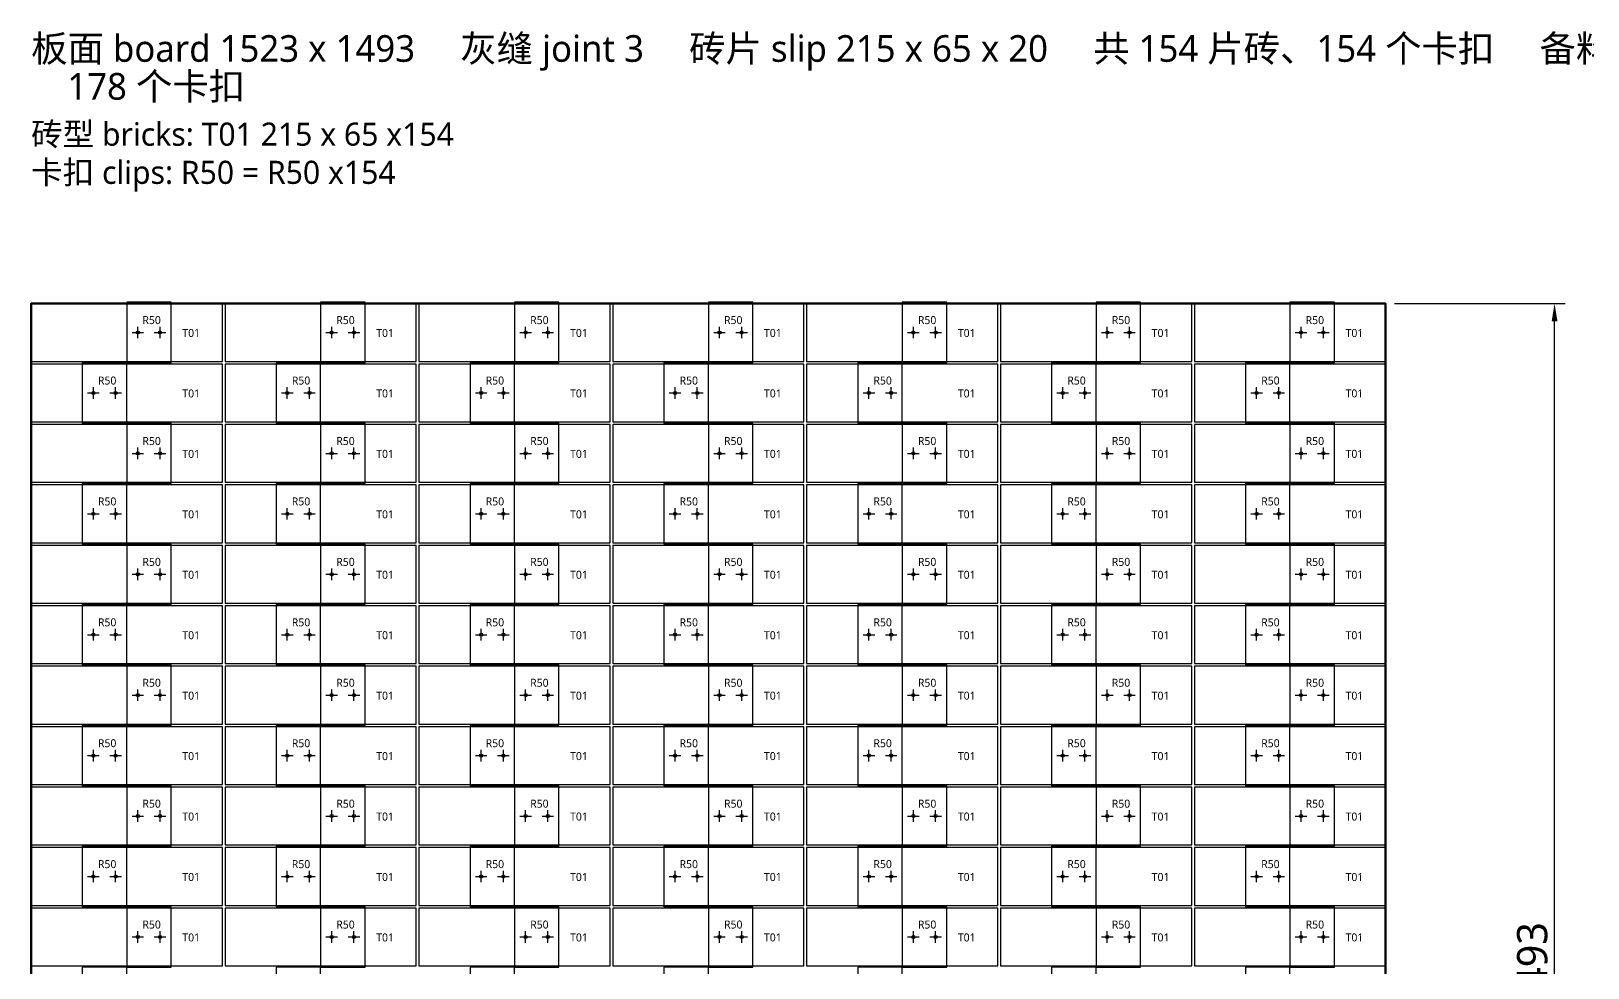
# Model space of a CAD drawing. Header units: millimetres. Extents: x -190 to 7814, y -8996 to 208.
# Drawn here: x 5145 to 6895, y -7848 to -6794 of the extents above; entities that cross this region are included whole.
import ezdxf
from ezdxf.enums import TextEntityAlignment as Align

# ---------------------------------------------------------------- set-up
doc = ezdxf.new("R2010")
doc.units = ezdxf.units.MM
for name, color, linetype in [('BOARD', 7, 'Continuous'), ('DIM', 8, 'Continuous'), ('P9_CLIP_R50', 3, 'Continuous'), ('P9_HOLE', 1, 'Continuous'), ('P9_SLIP', 7, 'Continuous'), ('P9_TXT_B', 7, 'Continuous'), ('TITLE', 7, 'Continuous')]:
    doc.layers.add(name, color=color, linetype=linetype)
doc.styles.add('CN', font='msyh.ttc')
doc.dimstyles.new('MM', dxfattribs={"dimtxt": 34, "dimasz": 20, "dimexe": 12, "dimexo": 10, "dimgap": 8, "dimtad": 1, "dimdec": 1, "dimdsep": 46, "dimtxsty": 'CN', "dimcen": 2.5, "dimazin": 3, "dimtfac": 1, "dimtmove": 0, "dimatfit": 3})

msp = doc.modelspace()

# ---------------------------------------------------------------- linework, layer by layer
at = {"layer": 'BOARD', "lineweight": 50}
msp.add_lwpolyline([(5145, -8594), (6668, -8594), (6668, -7101), (5145, -7101)], close=True, dxfattribs=at)
at = {"layer": 'P9_CLIP_R50'}
for points in [[(5252.5, -7167.5), (5302.5, -7167.5), (5302.5, -7099.5), (5252.5, -7099.5)], [(5470.5, -7167.5), (5520.5, -7167.5), (5520.5, -7099.5), (5470.5, -7099.5)], [(5688.5, -7167.5), (5738.5, -7167.5), (5738.5, -7099.5), (5688.5, -7099.5)], [(5906.5, -7167.5), (5956.5, -7167.5), (5956.5, -7099.5), (5906.5, -7099.5)], [(6124.5, -7167.5), (6174.5, -7167.5), (6174.5, -7099.5), (6124.5, -7099.5)], [(6342.5, -7167.5), (6392.5, -7167.5), (6392.5, -7099.5), (6342.5, -7099.5)], [(6560.5, -7167.5), (6610.5, -7167.5), (6610.5, -7099.5), (6560.5, -7099.5)], [(5202.5, -7235.5), (5252.5, -7235.5), (5252.5, -7167.5), (5202.5, -7167.5)], [(5420.5, -7235.5), (5470.5, -7235.5), (5470.5, -7167.5), (5420.5, -7167.5)], [(5638.5, -7235.5), (5688.5, -7235.5), (5688.5, -7167.5), (5638.5, -7167.5)], [(5856.5, -7235.5), (5906.5, -7235.5), (5906.5, -7167.5), (5856.5, -7167.5)], [(6074.5, -7235.5), (6124.5, -7235.5), (6124.5, -7167.5), (6074.5, -7167.5)], [(6292.5, -7235.5), (6342.5, -7235.5), (6342.5, -7167.5), (6292.5, -7167.5)], [(6510.5, -7235.5), (6560.5, -7235.5), (6560.5, -7167.5), (6510.5, -7167.5)], [(5252.5, -7303.5), (5302.5, -7303.5), (5302.5, -7235.5), (5252.5, -7235.5)], [(5470.5, -7303.5), (5520.5, -7303.5), (5520.5, -7235.5), (5470.5, -7235.5)], [(5688.5, -7303.5), (5738.5, -7303.5), (5738.5, -7235.5), (5688.5, -7235.5)], [(5906.5, -7303.5), (5956.5, -7303.5), (5956.5, -7235.5), (5906.5, -7235.5)], [(6124.5, -7303.5), (6174.5, -7303.5), (6174.5, -7235.5), (6124.5, -7235.5)], [(6342.5, -7303.5), (6392.5, -7303.5), (6392.5, -7235.5), (6342.5, -7235.5)], [(6560.5, -7303.5), (6610.5, -7303.5), (6610.5, -7235.5), (6560.5, -7235.5)], [(5202.5, -7371.5), (5252.5, -7371.5), (5252.5, -7303.5), (5202.5, -7303.5)], [(5420.5, -7371.5), (5470.5, -7371.5), (5470.5, -7303.5), (5420.5, -7303.5)], [(5638.5, -7371.5), (5688.5, -7371.5), (5688.5, -7303.5), (5638.5, -7303.5)], [(5856.5, -7371.5), (5906.5, -7371.5), (5906.5, -7303.5), (5856.5, -7303.5)], [(6074.5, -7371.5), (6124.5, -7371.5), (6124.5, -7303.5), (6074.5, -7303.5)], [(6292.5, -7371.5), (6342.5, -7371.5), (6342.5, -7303.5), (6292.5, -7303.5)], [(6510.5, -7371.5), (6560.5, -7371.5), (6560.5, -7303.5), (6510.5, -7303.5)], [(5252.5, -7439.5), (5302.5, -7439.5), (5302.5, -7371.5), (5252.5, -7371.5)], [(5470.5, -7439.5), (5520.5, -7439.5), (5520.5, -7371.5), (5470.5, -7371.5)], [(5688.5, -7439.5), (5738.5, -7439.5), (5738.5, -7371.5), (5688.5, -7371.5)], [(5906.5, -7439.5), (5956.5, -7439.5), (5956.5, -7371.5), (5906.5, -7371.5)], [(6124.5, -7439.5), (6174.5, -7439.5), (6174.5, -7371.5), (6124.5, -7371.5)], [(6342.5, -7439.5), (6392.5, -7439.5), (6392.5, -7371.5), (6342.5, -7371.5)], [(6560.5, -7439.5), (6610.5, -7439.5), (6610.5, -7371.5), (6560.5, -7371.5)], [(5202.5, -7507.5), (5252.5, -7507.5), (5252.5, -7439.5), (5202.5, -7439.5)], [(5420.5, -7507.5), (5470.5, -7507.5), (5470.5, -7439.5), (5420.5, -7439.5)], [(5638.5, -7507.5), (5688.5, -7507.5), (5688.5, -7439.5), (5638.5, -7439.5)], [(5856.5, -7507.5), (5906.5, -7507.5), (5906.5, -7439.5), (5856.5, -7439.5)], [(6074.5, -7507.5), (6124.5, -7507.5), (6124.5, -7439.5), (6074.5, -7439.5)], [(6292.5, -7507.5), (6342.5, -7507.5), (6342.5, -7439.5), (6292.5, -7439.5)], [(6510.5, -7507.5), (6560.5, -7507.5), (6560.5, -7439.5), (6510.5, -7439.5)], [(5252.5, -7575.5), (5302.5, -7575.5), (5302.5, -7507.5), (5252.5, -7507.5)], [(5470.5, -7575.5), (5520.5, -7575.5), (5520.5, -7507.5), (5470.5, -7507.5)], [(5688.5, -7575.5), (5738.5, -7575.5), (5738.5, -7507.5), (5688.5, -7507.5)], [(5906.5, -7575.5), (5956.5, -7575.5), (5956.5, -7507.5), (5906.5, -7507.5)], [(6124.5, -7575.5), (6174.5, -7575.5), (6174.5, -7507.5), (6124.5, -7507.5)], [(6342.5, -7575.5), (6392.5, -7575.5), (6392.5, -7507.5), (6342.5, -7507.5)], [(6560.5, -7575.5), (6610.5, -7575.5), (6610.5, -7507.5), (6560.5, -7507.5)], [(5202.5, -7643.5), (5252.5, -7643.5), (5252.5, -7575.5), (5202.5, -7575.5)], [(5420.5, -7643.5), (5470.5, -7643.5), (5470.5, -7575.5), (5420.5, -7575.5)], [(5638.5, -7643.5), (5688.5, -7643.5), (5688.5, -7575.5), (5638.5, -7575.5)], [(5856.5, -7643.5), (5906.5, -7643.5), (5906.5, -7575.5), (5856.5, -7575.5)], [(6074.5, -7643.5), (6124.5, -7643.5), (6124.5, -7575.5), (6074.5, -7575.5)], [(6292.5, -7643.5), (6342.5, -7643.5), (6342.5, -7575.5), (6292.5, -7575.5)], [(6510.5, -7643.5), (6560.5, -7643.5), (6560.5, -7575.5), (6510.5, -7575.5)], [(5252.5, -7711.5), (5302.5, -7711.5), (5302.5, -7643.5), (5252.5, -7643.5)], [(5470.5, -7711.5), (5520.5, -7711.5), (5520.5, -7643.5), (5470.5, -7643.5)], [(5688.5, -7711.5), (5738.5, -7711.5), (5738.5, -7643.5), (5688.5, -7643.5)], [(5906.5, -7711.5), (5956.5, -7711.5), (5956.5, -7643.5), (5906.5, -7643.5)], [(6124.5, -7711.5), (6174.5, -7711.5), (6174.5, -7643.5), (6124.5, -7643.5)], [(6342.5, -7711.5), (6392.5, -7711.5), (6392.5, -7643.5), (6342.5, -7643.5)], [(6560.5, -7711.5), (6610.5, -7711.5), (6610.5, -7643.5), (6560.5, -7643.5)], [(5202.5, -7779.5), (5252.5, -7779.5), (5252.5, -7711.5), (5202.5, -7711.5)], [(5420.5, -7779.5), (5470.5, -7779.5), (5470.5, -7711.5), (5420.5, -7711.5)], [(5638.5, -7779.5), (5688.5, -7779.5), (5688.5, -7711.5), (5638.5, -7711.5)], [(5856.5, -7779.5), (5906.5, -7779.5), (5906.5, -7711.5), (5856.5, -7711.5)], [(6074.5, -7779.5), (6124.5, -7779.5), (6124.5, -7711.5), (6074.5, -7711.5)], [(6292.5, -7779.5), (6342.5, -7779.5), (6342.5, -7711.5), (6292.5, -7711.5)], [(6510.5, -7779.5), (6560.5, -7779.5), (6560.5, -7711.5), (6510.5, -7711.5)], [(5252.5, -7847.5), (5302.5, -7847.5), (5302.5, -7779.5), (5252.5, -7779.5)], [(5470.5, -7847.5), (5520.5, -7847.5), (5520.5, -7779.5), (5470.5, -7779.5)], [(5688.5, -7847.5), (5738.5, -7847.5), (5738.5, -7779.5), (5688.5, -7779.5)], [(5906.5, -7847.5), (5956.5, -7847.5), (5956.5, -7779.5), (5906.5, -7779.5)], [(6124.5, -7847.5), (6174.5, -7847.5), (6174.5, -7779.5), (6124.5, -7779.5)], [(6342.5, -7847.5), (6392.5, -7847.5), (6392.5, -7779.5), (6342.5, -7779.5)], [(6560.5, -7847.5), (6610.5, -7847.5), (6610.5, -7779.5), (6560.5, -7779.5)], [(5202.5, -7915.5), (5252.5, -7915.5), (5252.5, -7847.5), (5202.5, -7847.5)], [(5420.5, -7915.5), (5470.5, -7915.5), (5470.5, -7847.5), (5420.5, -7847.5)], [(5638.5, -7915.5), (5688.5, -7915.5), (5688.5, -7847.5), (5638.5, -7847.5)], [(5856.5, -7915.5), (5906.5, -7915.5), (5906.5, -7847.5), (5856.5, -7847.5)], [(6074.5, -7915.5), (6124.5, -7915.5), (6124.5, -7847.5), (6074.5, -7847.5)], [(6292.5, -7915.5), (6342.5, -7915.5), (6342.5, -7847.5), (6292.5, -7847.5)], [(6510.5, -7915.5), (6560.5, -7915.5), (6560.5, -7847.5), (6510.5, -7847.5)]]:
    msp.add_lwpolyline(points, close=True, dxfattribs=at)
at = {"layer": 'P9_HOLE'}
for p, q in [((5258.5, -7133.5), (5271.5, -7133.5)), ((5265, -7140), (5265, -7127)), ((5283.5, -7133.5), (5296.5, -7133.5)), ((5290, -7140), (5290, -7127)), ((5476.5, -7133.5), (5489.5, -7133.5)), ((5483, -7140), (5483, -7127)), ((5501.5, -7133.5), (5514.5, -7133.5)), ((5508, -7140), (5508, -7127)), ((5694.5, -7133.5), (5707.5, -7133.5)), ((5701, -7140), (5701, -7127)), ((5719.5, -7133.5), (5732.5, -7133.5)), ((5726, -7140), (5726, -7127)), ((5912.5, -7133.5), (5925.5, -7133.5)), ((5919, -7140), (5919, -7127)), ((5937.5, -7133.5), (5950.5, -7133.5)), ((5944, -7140), (5944, -7127)), ((6130.5, -7133.5), (6143.5, -7133.5)), ((6137, -7140), (6137, -7127)), ((6155.5, -7133.5), (6168.5, -7133.5)), ((6162, -7140), (6162, -7127)), ((6348.5, -7133.5), (6361.5, -7133.5)), ((6355, -7140), (6355, -7127)), ((6373.5, -7133.5), (6386.5, -7133.5)), ((6380, -7140), (6380, -7127)), ((6566.5, -7133.5), (6579.5, -7133.5)), ((6573, -7140), (6573, -7127)), ((6591.5, -7133.5), (6604.5, -7133.5)), ((6598, -7140), (6598, -7127)), ((5208.5, -7201.5), (5221.5, -7201.5)), ((5215, -7208), (5215, -7195)), ((5233.5, -7201.5), (5246.5, -7201.5)), ((5240, -7208), (5240, -7195)), ((5426.5, -7201.5), (5439.5, -7201.5)), ((5433, -7208), (5433, -7195)), ((5451.5, -7201.5), (5464.5, -7201.5)), ((5458, -7208), (5458, -7195)), ((5644.5, -7201.5), (5657.5, -7201.5)), ((5651, -7208), (5651, -7195)), ((5669.5, -7201.5), (5682.5, -7201.5)), ((5676, -7208), (5676, -7195)), ((5862.5, -7201.5), (5875.5, -7201.5)), ((5869, -7208), (5869, -7195)), ((5887.5, -7201.5), (5900.5, -7201.5)), ((5894, -7208), (5894, -7195)), ((6080.5, -7201.5), (6093.5, -7201.5)), ((6087, -7208), (6087, -7195)), ((6105.5, -7201.5), (6118.5, -7201.5)), ((6112, -7208), (6112, -7195)), ((6298.5, -7201.5), (6311.5, -7201.5)), ((6305, -7208), (6305, -7195)), ((6323.5, -7201.5), (6336.5, -7201.5)), ((6330, -7208), (6330, -7195)), ((6516.5, -7201.5), (6529.5, -7201.5)), ((6523, -7208), (6523, -7195)), ((6541.5, -7201.5), (6554.5, -7201.5)), ((6548, -7208), (6548, -7195)), ((5265, -7276), (5265, -7263)), ((5290, -7276), (5290, -7263)), ((5483, -7276), (5483, -7263)), ((5508, -7276), (5508, -7263)), ((5701, -7276), (5701, -7263)), ((5726, -7276), (5726, -7263)), ((5919, -7276), (5919, -7263)), ((5944, -7276), (5944, -7263)), ((6137, -7276), (6137, -7263)), ((6162, -7276), (6162, -7263)), ((6355, -7276), (6355, -7263)), ((6380, -7276), (6380, -7263)), ((6573, -7276), (6573, -7263)), ((6598, -7276), (6598, -7263)), ((5258.5, -7269.5), (5271.5, -7269.5)), ((5283.5, -7269.5), (5296.5, -7269.5)), ((5476.5, -7269.5), (5489.5, -7269.5)), ((5501.5, -7269.5), (5514.5, -7269.5)), ((5694.5, -7269.5), (5707.5, -7269.5)), ((5719.5, -7269.5), (5732.5, -7269.5)), ((5912.5, -7269.5), (5925.5, -7269.5)), ((5937.5, -7269.5), (5950.5, -7269.5)), ((6130.5, -7269.5), (6143.5, -7269.5)), ((6155.5, -7269.5), (6168.5, -7269.5)), ((6348.5, -7269.5), (6361.5, -7269.5)), ((6373.5, -7269.5), (6386.5, -7269.5)), ((6566.5, -7269.5), (6579.5, -7269.5)), ((6591.5, -7269.5), (6604.5, -7269.5)), ((5215, -7344), (5215, -7331)), ((5240, -7344), (5240, -7331)), ((5433, -7344), (5433, -7331)), ((5458, -7344), (5458, -7331)), ((5651, -7344), (5651, -7331)), ((5676, -7344), (5676, -7331)), ((5869, -7344), (5869, -7331)), ((5894, -7344), (5894, -7331)), ((6087, -7344), (6087, -7331)), ((6112, -7344), (6112, -7331)), ((6305, -7344), (6305, -7331)), ((6330, -7344), (6330, -7331)), ((6523, -7344), (6523, -7331)), ((6548, -7344), (6548, -7331)), ((5208.5, -7337.5), (5221.5, -7337.5)), ((5233.5, -7337.5), (5246.5, -7337.5)), ((5426.5, -7337.5), (5439.5, -7337.5)), ((5451.5, -7337.5), (5464.5, -7337.5)), ((5644.5, -7337.5), (5657.5, -7337.5)), ((5669.5, -7337.5), (5682.5, -7337.5)), ((5862.5, -7337.5), (5875.5, -7337.5)), ((5887.5, -7337.5), (5900.5, -7337.5)), ((6080.5, -7337.5), (6093.5, -7337.5)), ((6105.5, -7337.5), (6118.5, -7337.5)), ((6298.5, -7337.5), (6311.5, -7337.5)), ((6323.5, -7337.5), (6336.5, -7337.5)), ((6516.5, -7337.5), (6529.5, -7337.5)), ((6541.5, -7337.5), (6554.5, -7337.5)), ((5265, -7412), (5265, -7399)), ((5290, -7412), (5290, -7399)), ((5483, -7412), (5483, -7399)), ((5508, -7412), (5508, -7399)), ((5701, -7412), (5701, -7399)), ((5726, -7412), (5726, -7399)), ((5919, -7412), (5919, -7399)), ((5944, -7412), (5944, -7399)), ((6137, -7412), (6137, -7399)), ((6162, -7412), (6162, -7399)), ((6355, -7412), (6355, -7399)), ((6380, -7412), (6380, -7399)), ((6573, -7412), (6573, -7399)), ((6598, -7412), (6598, -7399)), ((5258.5, -7405.5), (5271.5, -7405.5)), ((5283.5, -7405.5), (5296.5, -7405.5)), ((5476.5, -7405.5), (5489.5, -7405.5)), ((5501.5, -7405.5), (5514.5, -7405.5)), ((5694.5, -7405.5), (5707.5, -7405.5)), ((5719.5, -7405.5), (5732.5, -7405.5)), ((5912.5, -7405.5), (5925.5, -7405.5)), ((5937.5, -7405.5), (5950.5, -7405.5)), ((6130.5, -7405.5), (6143.5, -7405.5)), ((6155.5, -7405.5), (6168.5, -7405.5)), ((6348.5, -7405.5), (6361.5, -7405.5)), ((6373.5, -7405.5), (6386.5, -7405.5)), ((6566.5, -7405.5), (6579.5, -7405.5)), ((6591.5, -7405.5), (6604.5, -7405.5)), ((5208.5, -7473.5), (5221.5, -7473.5)), ((5215, -7480), (5215, -7467)), ((5233.5, -7473.5), (5246.5, -7473.5)), ((5240, -7480), (5240, -7467)), ((5426.5, -7473.5), (5439.5, -7473.5)), ((5433, -7480), (5433, -7467)), ((5451.5, -7473.5), (5464.5, -7473.5)), ((5458, -7480), (5458, -7467)), ((5644.5, -7473.5), (5657.5, -7473.5)), ((5651, -7480), (5651, -7467)), ((5669.5, -7473.5), (5682.5, -7473.5)), ((5676, -7480), (5676, -7467)), ((5862.5, -7473.5), (5875.5, -7473.5)), ((5869, -7480), (5869, -7467)), ((5887.5, -7473.5), (5900.5, -7473.5)), ((5894, -7480), (5894, -7467)), ((6080.5, -7473.5), (6093.5, -7473.5)), ((6087, -7480), (6087, -7467)), ((6105.5, -7473.5), (6118.5, -7473.5)), ((6112, -7480), (6112, -7467)), ((6298.5, -7473.5), (6311.5, -7473.5)), ((6305, -7480), (6305, -7467)), ((6323.5, -7473.5), (6336.5, -7473.5)), ((6330, -7480), (6330, -7467)), ((6516.5, -7473.5), (6529.5, -7473.5)), ((6523, -7480), (6523, -7467)), ((6541.5, -7473.5), (6554.5, -7473.5)), ((6548, -7480), (6548, -7467)), ((5258.5, -7541.5), (5271.5, -7541.5)), ((5265, -7548), (5265, -7535)), ((5283.5, -7541.5), (5296.5, -7541.5)), ((5290, -7548), (5290, -7535)), ((5476.5, -7541.5), (5489.5, -7541.5)), ((5483, -7548), (5483, -7535)), ((5501.5, -7541.5), (5514.5, -7541.5)), ((5508, -7548), (5508, -7535)), ((5694.5, -7541.5), (5707.5, -7541.5)), ((5701, -7548), (5701, -7535)), ((5719.5, -7541.5), (5732.5, -7541.5)), ((5726, -7548), (5726, -7535)), ((5912.5, -7541.5), (5925.5, -7541.5)), ((5919, -7548), (5919, -7535)), ((5937.5, -7541.5), (5950.5, -7541.5)), ((5944, -7548), (5944, -7535)), ((6130.5, -7541.5), (6143.5, -7541.5)), ((6137, -7548), (6137, -7535)), ((6155.5, -7541.5), (6168.5, -7541.5)), ((6162, -7548), (6162, -7535)), ((6348.5, -7541.5), (6361.5, -7541.5)), ((6355, -7548), (6355, -7535)), ((6373.5, -7541.5), (6386.5, -7541.5)), ((6380, -7548), (6380, -7535)), ((6566.5, -7541.5), (6579.5, -7541.5)), ((6573, -7548), (6573, -7535)), ((6591.5, -7541.5), (6604.5, -7541.5)), ((6598, -7548), (6598, -7535)), ((5208.5, -7609.5), (5221.5, -7609.5)), ((5215, -7616), (5215, -7603)), ((5233.5, -7609.5), (5246.5, -7609.5)), ((5240, -7616), (5240, -7603)), ((5426.5, -7609.5), (5439.5, -7609.5)), ((5433, -7616), (5433, -7603)), ((5451.5, -7609.5), (5464.5, -7609.5)), ((5458, -7616), (5458, -7603)), ((5644.5, -7609.5), (5657.5, -7609.5)), ((5651, -7616), (5651, -7603)), ((5669.5, -7609.5), (5682.5, -7609.5)), ((5676, -7616), (5676, -7603)), ((5862.5, -7609.5), (5875.5, -7609.5)), ((5869, -7616), (5869, -7603)), ((5887.5, -7609.5), (5900.5, -7609.5)), ((5894, -7616), (5894, -7603)), ((6080.5, -7609.5), (6093.5, -7609.5)), ((6087, -7616), (6087, -7603)), ((6105.5, -7609.5), (6118.5, -7609.5)), ((6112, -7616), (6112, -7603)), ((6298.5, -7609.5), (6311.5, -7609.5)), ((6305, -7616), (6305, -7603)), ((6323.5, -7609.5), (6336.5, -7609.5)), ((6330, -7616), (6330, -7603)), ((6516.5, -7609.5), (6529.5, -7609.5)), ((6523, -7616), (6523, -7603)), ((6541.5, -7609.5), (6554.5, -7609.5)), ((6548, -7616), (6548, -7603)), ((5258.5, -7677.5), (5271.5, -7677.5)), ((5265, -7684), (5265, -7671)), ((5283.5, -7677.5), (5296.5, -7677.5)), ((5290, -7684), (5290, -7671)), ((5476.5, -7677.5), (5489.5, -7677.5)), ((5483, -7684), (5483, -7671)), ((5501.5, -7677.5), (5514.5, -7677.5)), ((5508, -7684), (5508, -7671)), ((5694.5, -7677.5), (5707.5, -7677.5)), ((5701, -7684), (5701, -7671)), ((5719.5, -7677.5), (5732.5, -7677.5)), ((5726, -7684), (5726, -7671)), ((5912.5, -7677.5), (5925.5, -7677.5)), ((5919, -7684), (5919, -7671)), ((5937.5, -7677.5), (5950.5, -7677.5)), ((5944, -7684), (5944, -7671)), ((6130.5, -7677.5), (6143.5, -7677.5)), ((6137, -7684), (6137, -7671)), ((6155.5, -7677.5), (6168.5, -7677.5)), ((6162, -7684), (6162, -7671)), ((6348.5, -7677.5), (6361.5, -7677.5)), ((6355, -7684), (6355, -7671)), ((6373.5, -7677.5), (6386.5, -7677.5)), ((6380, -7684), (6380, -7671)), ((6566.5, -7677.5), (6579.5, -7677.5)), ((6573, -7684), (6573, -7671)), ((6591.5, -7677.5), (6604.5, -7677.5)), ((6598, -7684), (6598, -7671)), ((5208.5, -7745.5), (5221.5, -7745.5)), ((5215, -7752), (5215, -7739)), ((5233.5, -7745.5), (5246.5, -7745.5)), ((5240, -7752), (5240, -7739)), ((5426.5, -7745.5), (5439.5, -7745.5)), ((5433, -7752), (5433, -7739)), ((5451.5, -7745.5), (5464.5, -7745.5)), ((5458, -7752), (5458, -7739)), ((5644.5, -7745.5), (5657.5, -7745.5)), ((5651, -7752), (5651, -7739)), ((5669.5, -7745.5), (5682.5, -7745.5)), ((5676, -7752), (5676, -7739)), ((5862.5, -7745.5), (5875.5, -7745.5)), ((5869, -7752), (5869, -7739)), ((5887.5, -7745.5), (5900.5, -7745.5)), ((5894, -7752), (5894, -7739)), ((6080.5, -7745.5), (6093.5, -7745.5)), ((6087, -7752), (6087, -7739)), ((6105.5, -7745.5), (6118.5, -7745.5)), ((6112, -7752), (6112, -7739)), ((6298.5, -7745.5), (6311.5, -7745.5)), ((6305, -7752), (6305, -7739)), ((6323.5, -7745.5), (6336.5, -7745.5)), ((6330, -7752), (6330, -7739)), ((6516.5, -7745.5), (6529.5, -7745.5)), ((6523, -7752), (6523, -7739)), ((6541.5, -7745.5), (6554.5, -7745.5)), ((6548, -7752), (6548, -7739)), ((5258.5, -7813.5), (5271.5, -7813.5)), ((5265, -7820), (5265, -7807)), ((5283.5, -7813.5), (5296.5, -7813.5)), ((5290, -7820), (5290, -7807)), ((5476.5, -7813.5), (5489.5, -7813.5)), ((5483, -7820), (5483, -7807)), ((5501.5, -7813.5), (5514.5, -7813.5)), ((5508, -7820), (5508, -7807)), ((5694.5, -7813.5), (5707.5, -7813.5)), ((5701, -7820), (5701, -7807)), ((5719.5, -7813.5), (5732.5, -7813.5)), ((5726, -7820), (5726, -7807)), ((5912.5, -7813.5), (5925.5, -7813.5)), ((5919, -7820), (5919, -7807)), ((5937.5, -7813.5), (5950.5, -7813.5)), ((5944, -7820), (5944, -7807)), ((6130.5, -7813.5), (6143.5, -7813.5)), ((6137, -7820), (6137, -7807)), ((6155.5, -7813.5), (6168.5, -7813.5)), ((6162, -7820), (6162, -7807)), ((6348.5, -7813.5), (6361.5, -7813.5)), ((6355, -7820), (6355, -7807)), ((6373.5, -7813.5), (6386.5, -7813.5)), ((6380, -7820), (6380, -7807)), ((6566.5, -7813.5), (6579.5, -7813.5)), ((6573, -7820), (6573, -7807)), ((6591.5, -7813.5), (6604.5, -7813.5)), ((6598, -7820), (6598, -7807))]:
    msp.add_line(p, q, dxfattribs=at)
for centre in [(5265, -7133.5), (5290, -7133.5), (5483, -7133.5), (5508, -7133.5), (5701, -7133.5), (5726, -7133.5), (5919, -7133.5), (5944, -7133.5), (6137, -7133.5), (6162, -7133.5), (6355, -7133.5), (6380, -7133.5), (6573, -7133.5), (6598, -7133.5), (5215, -7201.5), (5240, -7201.5), (5433, -7201.5), (5458, -7201.5), (5651, -7201.5), (5676, -7201.5), (5869, -7201.5), (5894, -7201.5), (6087, -7201.5), (6112, -7201.5), (6305, -7201.5), (6330, -7201.5), (6523, -7201.5), (6548, -7201.5), (5265, -7269.5), (5290, -7269.5), (5483, -7269.5), (5508, -7269.5), (5701, -7269.5), (5726, -7269.5), (5919, -7269.5), (5944, -7269.5), (6137, -7269.5), (6162, -7269.5), (6355, -7269.5), (6380, -7269.5), (6573, -7269.5), (6598, -7269.5), (5215, -7337.5), (5240, -7337.5), (5433, -7337.5), (5458, -7337.5), (5651, -7337.5), (5676, -7337.5), (5869, -7337.5), (5894, -7337.5), (6087, -7337.5), (6112, -7337.5), (6305, -7337.5), (6330, -7337.5), (6523, -7337.5), (6548, -7337.5), (5265, -7405.5), (5290, -7405.5), (5483, -7405.5), (5508, -7405.5), (5701, -7405.5), (5726, -7405.5), (5919, -7405.5), (5944, -7405.5), (6137, -7405.5), (6162, -7405.5), (6355, -7405.5), (6380, -7405.5), (6573, -7405.5), (6598, -7405.5), (5215, -7473.5), (5240, -7473.5), (5433, -7473.5), (5458, -7473.5), (5651, -7473.5), (5676, -7473.5), (5869, -7473.5), (5894, -7473.5), (6087, -7473.5), (6112, -7473.5), (6305, -7473.5), (6330, -7473.5), (6523, -7473.5), (6548, -7473.5), (5265, -7541.5), (5290, -7541.5), (5483, -7541.5), (5508, -7541.5), (5701, -7541.5), (5726, -7541.5), (5919, -7541.5), (5944, -7541.5), (6137, -7541.5), (6162, -7541.5), (6355, -7541.5), (6380, -7541.5), (6573, -7541.5), (6598, -7541.5), (5215, -7609.5), (5240, -7609.5), (5433, -7609.5), (5458, -7609.5), (5651, -7609.5), (5676, -7609.5), (5869, -7609.5), (5894, -7609.5), (6087, -7609.5), (6112, -7609.5), (6305, -7609.5), (6330, -7609.5), (6523, -7609.5), (6548, -7609.5), (5265, -7677.5), (5290, -7677.5), (5483, -7677.5), (5508, -7677.5), (5701, -7677.5), (5726, -7677.5), (5919, -7677.5), (5944, -7677.5), (6137, -7677.5), (6162, -7677.5), (6355, -7677.5), (6380, -7677.5), (6573, -7677.5), (6598, -7677.5), (5215, -7745.5), (5240, -7745.5), (5433, -7745.5), (5458, -7745.5), (5651, -7745.5), (5676, -7745.5), (5869, -7745.5), (5894, -7745.5), (6087, -7745.5), (6112, -7745.5), (6305, -7745.5), (6330, -7745.5), (6523, -7745.5), (6548, -7745.5), (5265, -7813.5), (5290, -7813.5), (5483, -7813.5), (5508, -7813.5), (5701, -7813.5), (5726, -7813.5), (5919, -7813.5), (5944, -7813.5), (6137, -7813.5), (6162, -7813.5), (6355, -7813.5), (6380, -7813.5), (6573, -7813.5), (6598, -7813.5)]:
    msp.add_circle(centre, 1.75, dxfattribs=at)
at = {"layer": 'P9_SLIP'}
for points in [[(5145, -7166), (5360, -7166), (5360, -7101), (5145, -7101)], [(5363, -7166), (5578, -7166), (5578, -7101), (5363, -7101)], [(5581, -7166), (5796, -7166), (5796, -7101), (5581, -7101)], [(5799, -7166), (6014, -7166), (6014, -7101), (5799, -7101)], [(6017, -7166), (6232, -7166), (6232, -7101), (6017, -7101)], [(6235, -7166), (6450, -7166), (6450, -7101), (6235, -7101)], [(6453, -7166), (6668, -7166), (6668, -7101), (6453, -7101)], [(5145, -7234), (5360, -7234), (5360, -7169), (5145, -7169)], [(5363, -7234), (5578, -7234), (5578, -7169), (5363, -7169)], [(5581, -7234), (5796, -7234), (5796, -7169), (5581, -7169)], [(5799, -7234), (6014, -7234), (6014, -7169), (5799, -7169)], [(6017, -7234), (6232, -7234), (6232, -7169), (6017, -7169)], [(6235, -7234), (6450, -7234), (6450, -7169), (6235, -7169)], [(6453, -7234), (6668, -7234), (6668, -7169), (6453, -7169)], [(5145, -7302), (5360, -7302), (5360, -7237), (5145, -7237)], [(5363, -7302), (5578, -7302), (5578, -7237), (5363, -7237)], [(5581, -7302), (5796, -7302), (5796, -7237), (5581, -7237)], [(5799, -7302), (6014, -7302), (6014, -7237), (5799, -7237)], [(6017, -7302), (6232, -7302), (6232, -7237), (6017, -7237)], [(6235, -7302), (6450, -7302), (6450, -7237), (6235, -7237)], [(6453, -7302), (6668, -7302), (6668, -7237), (6453, -7237)], [(5145, -7370), (5360, -7370), (5360, -7305), (5145, -7305)], [(5363, -7370), (5578, -7370), (5578, -7305), (5363, -7305)], [(5581, -7370), (5796, -7370), (5796, -7305), (5581, -7305)], [(5799, -7370), (6014, -7370), (6014, -7305), (5799, -7305)], [(6017, -7370), (6232, -7370), (6232, -7305), (6017, -7305)], [(6235, -7370), (6450, -7370), (6450, -7305), (6235, -7305)], [(6453, -7370), (6668, -7370), (6668, -7305), (6453, -7305)], [(5145, -7438), (5360, -7438), (5360, -7373), (5145, -7373)], [(5363, -7438), (5578, -7438), (5578, -7373), (5363, -7373)], [(5581, -7438), (5796, -7438), (5796, -7373), (5581, -7373)], [(5799, -7438), (6014, -7438), (6014, -7373), (5799, -7373)], [(6017, -7438), (6232, -7438), (6232, -7373), (6017, -7373)], [(6235, -7438), (6450, -7438), (6450, -7373), (6235, -7373)], [(6453, -7438), (6668, -7438), (6668, -7373), (6453, -7373)], [(5145, -7506), (5360, -7506), (5360, -7441), (5145, -7441)], [(5363, -7506), (5578, -7506), (5578, -7441), (5363, -7441)], [(5581, -7506), (5796, -7506), (5796, -7441), (5581, -7441)], [(5799, -7506), (6014, -7506), (6014, -7441), (5799, -7441)], [(6017, -7506), (6232, -7506), (6232, -7441), (6017, -7441)], [(6235, -7506), (6450, -7506), (6450, -7441), (6235, -7441)], [(6453, -7506), (6668, -7506), (6668, -7441), (6453, -7441)], [(5145, -7574), (5360, -7574), (5360, -7509), (5145, -7509)], [(5363, -7574), (5578, -7574), (5578, -7509), (5363, -7509)], [(5581, -7574), (5796, -7574), (5796, -7509), (5581, -7509)], [(5799, -7574), (6014, -7574), (6014, -7509), (5799, -7509)], [(6017, -7574), (6232, -7574), (6232, -7509), (6017, -7509)], [(6235, -7574), (6450, -7574), (6450, -7509), (6235, -7509)], [(6453, -7574), (6668, -7574), (6668, -7509), (6453, -7509)], [(5145, -7642), (5360, -7642), (5360, -7577), (5145, -7577)], [(5363, -7642), (5578, -7642), (5578, -7577), (5363, -7577)], [(5581, -7642), (5796, -7642), (5796, -7577), (5581, -7577)], [(5799, -7642), (6014, -7642), (6014, -7577), (5799, -7577)], [(6017, -7642), (6232, -7642), (6232, -7577), (6017, -7577)], [(6235, -7642), (6450, -7642), (6450, -7577), (6235, -7577)], [(6453, -7642), (6668, -7642), (6668, -7577), (6453, -7577)], [(5145, -7710), (5360, -7710), (5360, -7645), (5145, -7645)], [(5363, -7710), (5578, -7710), (5578, -7645), (5363, -7645)], [(5581, -7710), (5796, -7710), (5796, -7645), (5581, -7645)], [(5799, -7710), (6014, -7710), (6014, -7645), (5799, -7645)], [(6017, -7710), (6232, -7710), (6232, -7645), (6017, -7645)], [(6235, -7710), (6450, -7710), (6450, -7645), (6235, -7645)], [(6453, -7710), (6668, -7710), (6668, -7645), (6453, -7645)], [(5145, -7778), (5360, -7778), (5360, -7713), (5145, -7713)], [(5363, -7778), (5578, -7778), (5578, -7713), (5363, -7713)], [(5581, -7778), (5796, -7778), (5796, -7713), (5581, -7713)], [(5799, -7778), (6014, -7778), (6014, -7713), (5799, -7713)], [(6017, -7778), (6232, -7778), (6232, -7713), (6017, -7713)], [(6235, -7778), (6450, -7778), (6450, -7713), (6235, -7713)], [(6453, -7778), (6668, -7778), (6668, -7713), (6453, -7713)], [(5145, -7846), (5360, -7846), (5360, -7781), (5145, -7781)], [(5363, -7846), (5578, -7846), (5578, -7781), (5363, -7781)], [(5581, -7846), (5796, -7846), (5796, -7781), (5581, -7781)], [(5799, -7846), (6014, -7846), (6014, -7781), (5799, -7781)], [(6017, -7846), (6232, -7846), (6232, -7781), (6017, -7781)], [(6235, -7846), (6450, -7846), (6450, -7781), (6235, -7781)], [(6453, -7846), (6668, -7846), (6668, -7781), (6453, -7781)]]:
    msp.add_lwpolyline(points, close=True, dxfattribs=at)

# ---------------------------------------------------------------- texts
at = {"layer": 'P9_CLIP_R50', "style": 'CN'}
for p in [(5280.5, -7119.5), (5498.5, -7119.5), (5716.5, -7119.5), (5934.5, -7119.5), (6152.5, -7119.5), (6370.5, -7119.5), (6588.5, -7119.5), (5230.5, -7187.5), (5448.5, -7187.5), (5666.5, -7187.5), (5884.5, -7187.5), (6102.5, -7187.5), (6320.5, -7187.5), (6538.5, -7187.5), (5280.5, -7255.5), (5498.5, -7255.5), (5716.5, -7255.5), (5934.5, -7255.5), (6152.5, -7255.5), (6370.5, -7255.5), (6588.5, -7255.5), (5230.5, -7323.5), (5448.5, -7323.5), (5666.5, -7323.5), (5884.5, -7323.5), (6102.5, -7323.5), (6320.5, -7323.5), (6538.5, -7323.5), (5280.5, -7391.5), (5498.5, -7391.5), (5716.5, -7391.5), (5934.5, -7391.5), (6152.5, -7391.5), (6370.5, -7391.5), (6588.5, -7391.5), (5230.5, -7459.5), (5448.5, -7459.5), (5666.5, -7459.5), (5884.5, -7459.5), (6102.5, -7459.5), (6320.5, -7459.5), (6538.5, -7459.5), (5280.5, -7527.5), (5498.5, -7527.5), (5716.5, -7527.5), (5934.5, -7527.5), (6152.5, -7527.5), (6370.5, -7527.5), (6588.5, -7527.5), (5230.5, -7595.5), (5448.5, -7595.5), (5666.5, -7595.5), (5884.5, -7595.5), (6102.5, -7595.5), (6320.5, -7595.5), (6538.5, -7595.5), (5280.5, -7663.5), (5498.5, -7663.5), (5716.5, -7663.5), (5934.5, -7663.5), (6152.5, -7663.5), (6370.5, -7663.5), (6588.5, -7663.5), (5230.5, -7731.5), (5448.5, -7731.5), (5666.5, -7731.5), (5884.5, -7731.5), (6102.5, -7731.5), (6320.5, -7731.5), (6538.5, -7731.5), (5280.5, -7799.5), (5498.5, -7799.5), (5716.5, -7799.5), (5934.5, -7799.5), (6152.5, -7799.5), (6370.5, -7799.5), (6588.5, -7799.5)]:
    msp.add_text('R50', height=9, dxfattribs=at).set_placement(p, align=Align.MIDDLE_CENTER)
at = {"layer": 'P9_TXT_B', "style": 'CN'}
for p in [(5325, -7134), (5543, -7134), (5761, -7134), (5979, -7134), (6197, -7134), (6415, -7134), (6633, -7134), (5325, -7202), (5543, -7202), (5761, -7202), (5979, -7202), (6197, -7202), (6415, -7202), (6633, -7202), (5325, -7270), (5543, -7270), (5761, -7270), (5979, -7270), (6197, -7270), (6415, -7270), (6633, -7270), (5325, -7338), (5543, -7338), (5761, -7338), (5979, -7338), (6197, -7338), (6415, -7338), (6633, -7338), (5325, -7406), (5543, -7406), (5761, -7406), (5979, -7406), (6197, -7406), (6415, -7406), (6633, -7406), (5325, -7474), (5543, -7474), (5761, -7474), (5979, -7474), (6197, -7474), (6415, -7474), (6633, -7474), (5325, -7542), (5543, -7542), (5761, -7542), (5979, -7542), (6197, -7542), (6415, -7542), (6633, -7542), (5325, -7610), (5543, -7610), (5761, -7610), (5979, -7610), (6197, -7610), (6415, -7610), (6633, -7610), (5325, -7678), (5543, -7678), (5761, -7678), (5979, -7678), (6197, -7678), (6415, -7678), (6633, -7678), (5325, -7746), (5543, -7746), (5761, -7746), (5979, -7746), (6197, -7746), (6415, -7746), (6633, -7746), (5325, -7814), (5543, -7814), (5761, -7814), (5979, -7814), (6197, -7814), (6415, -7814), (6633, -7814)]:
    msp.add_text('T01', height=9, dxfattribs=at).set_placement(p, align=Align.MIDDLE_CENTER)
at = {"layer": 'TITLE', "style": 'CN'}
for s, height, p in [('板面 board 1523 x 1493     灰缝 joint 3     砖片 slip 215 x 65 x 20     共 154 片砖、154 个卡扣     备料 order +15%: 178 片砖、', 30, (5145, -6837.96)), ('    178 个卡扣', 30, (5145, -6880.56)), ('砖型 bricks: T01 215 x 65 x154', 26, (5145, -6931.16)), ('卡扣 clips: R50 = R50 x154', 26, (5145, -6974.08))]:
    msp.add_text(s, height=height, dxfattribs=at).set_placement(p, align=Align.BOTTOM_LEFT)

# ---------------------------------------------------------------- dimensions: what is measured, and where the dimension line sits
at = {"layer": 'DIM'}
msp.add_linear_dim(base=(6858, -8594), p1=(6668, -8594), p2=(6668, -7101), angle=90, dimstyle='MM', dxfattribs=at).render()

doc.saveas('drawing.dxf')
